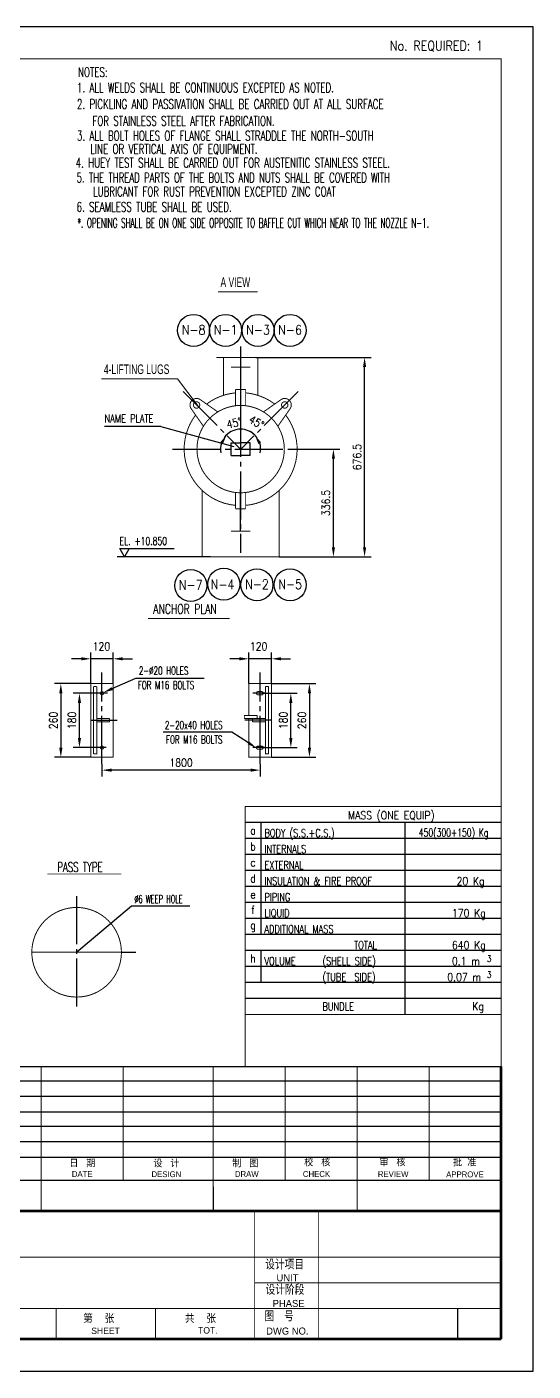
# Model space of a CAD drawing. Extents: x -199 to 594, y -5 to 568.
# Drawn here: x 435.8 to 594, y 0 to 420 of the extents above; entities that cross this region are included whole.
import ezdxf
from ezdxf.enums import TextEntityAlignment as Align

# ---------------------------------------------------------------- set-up
doc = ezdxf.new("R2010")
doc.units = 0
doc.header["$MEASUREMENT"] = 0
doc.linetypes.add('CENTER', pattern=[19.5, 15, -1.5, 1.5, -1.5])
doc.layers.get('0').update_dxf_attribs({"linetype": 'CONTINUOUS'})
doc.layers.get('DEFPOINTS').update_dxf_attribs({"linetype": 'CONTINUOUS'})
for name, color, linetype in [('1', 2, 'CONTINUOUS'), ('2', 1, 'CONTINUOUS'), ('3', 3, 'CENTER'), ('DIM', 4, 'CONTINUOUS')]:
    doc.layers.add(name, color=color, linetype=linetype)
doc.layers.add('标注层', color=7, linetype='CONTINUOUS', lineweight=13)
doc.styles.add('HZ2', font='tcc_simp', dxfattribs={"height": 2.5, "bigfont": 'tcc_hzdx'})
doc.styles.add('HZCH', font='tcc_romd.shx', dxfattribs={"bigfont": 'tcc_chin.shx'})
doc.styles.add('HZDX', font='tcc_simp.shx', dxfattribs={"width": 0.85, "bigfont": 'tcc_hzdx.shx'})
doc.styles.add('SBHZ', font='ROMANS.SHX', dxfattribs={"width": 0.85, "bigfont": 'sbtxt'})
doc.styles.get("Standard").update_dxf_attribs({"font": 'TXT.shx'})
doc.dimstyles.get("Standard").update_dxf_attribs({"dimtxt": 0.18, "dimasz": 0.18, "dimexe": 0.18, "dimexo": 0.0625, "dimgap": 0.09, "dimtad": 0, "dimtih": 1, "dimtoh": 1, "dimdec": 4, "dimzin": 0, "dimdsep": 46, "dimtxsty": 'Standard', "dimcen": 0.09, "dimadec": 0, "dimazin": 0, "dimtfac": 1, "dimtdec": 4, "dimtofl": 0, "dimtmove": 0, "dimatfit": 3, "dimfxl": 0, "dimtolj": 1, "dimtzin": 0, "dimarcsym": 0})

# ---------------------------------------------------------------- blocks, each defined once
blk = doc.blocks.new('*D12')
at = {"layer": 'DEFPOINTS', "color": 0}
for p in [(518.62, 288.07), (531.61, 288.07), (514.62, 254.42)]:
    blk.add_point(p, dxfattribs=at)
at = {"layer": 'DIM', "color": 0, "lineweight": -2}
for p, q in [((518.68, 288.07), (533.61, 288.07)), ((531.61, 257.42), (531.61, 285.07)), ((514.68, 254.42), (533.61, 254.42))]:
    blk.add_line(p, q, dxfattribs=at)
at = {"layer": 'DIM', "color": 0}
for points in [[(531.11, 285.07), (532.11, 285.07), (531.61, 288.07)], [(531.11, 257.42), (532.11, 257.42), (531.61, 254.42)]]:
    blk.add_solid(points, dxfattribs=at)
at = {"layer": 'DIM', "color": 0, "insert": (529.27, 271.25), "char_height": 2.5, "attachment_point": 5, "rotation": 90, "style": 'SBHZ'}
blk.add_mtext('\\A1;336.5', dxfattribs=at)
blk = doc.blocks.new('*D27')
at = {"layer": 'DEFPOINTS', "color": 0}
for p in [(518.62, 288.07), (531.61, 288.07), (516.62, 254.42)]:
    blk.add_point(p, dxfattribs=at)
at = {"layer": 'DIM', "color": 0, "lineweight": -2}
for p, q in [((518.68, 288.07), (533.61, 288.07)), ((531.61, 257.42), (531.61, 285.07)), ((516.68, 254.42), (533.61, 254.42))]:
    blk.add_line(p, q, dxfattribs=at)
at = {"layer": 'DIM', "color": 0}
for points in [[(531.11, 285.07), (532.11, 285.07), (531.61, 288.07)], [(531.11, 257.42), (532.11, 257.42), (531.61, 254.42)]]:
    blk.add_solid(points, dxfattribs=at)
at = {"layer": 'DIM', "color": 0, "insert": (529.27, 271.25), "char_height": 2.5, "attachment_point": 5, "rotation": 90, "style": 'SBHZ'}
blk.add_mtext('\\A1;336.5', dxfattribs=at)
blk = doc.blocks.new('*D53')
at = {"layer": 'DEFPOINTS', "color": 0}
for p in [(507.31, 316.72), (541.35, 316.72), (527.35, 254.42)]:
    blk.add_point(p, dxfattribs=at)
at = {"layer": 'DIM', "color": 0, "lineweight": -2}
for p, q in [((507.37, 316.72), (543.35, 316.72)), ((541.35, 257.42), (541.35, 313.72)), ((527.42, 254.42), (543.35, 254.42))]:
    blk.add_line(p, q, dxfattribs=at)
at = {"layer": 'DIM', "color": 0}
for points in [[(540.85, 313.72), (541.85, 313.72), (541.35, 316.72)], [(540.85, 257.42), (541.85, 257.42), (541.35, 254.42)]]:
    blk.add_solid(points, dxfattribs=at)
at = {"layer": 'DIM', "color": 0, "insert": (539.01, 285.57), "char_height": 2.5, "attachment_point": 5, "rotation": 90, "style": 'SBHZ'}
blk.add_mtext('\\A1;676.5', dxfattribs=at)
blk = doc.blocks.new('NO')
at = {"layer": 'DIM', "style": 'SBHZ', "width": 0.85}
blk.add_text('No. REQUIRED: 1', height=3, dxfattribs=at).set_placement((-34.75, 2.61))
blk = doc.blocks.new('*D74')
at = {"layer": 'DEFPOINTS', "color": 0}
for p in [(459.3, 189.71), (508.72, 189.71), (459.3, 187.77)]:
    blk.add_point(p, dxfattribs=at)
at = {"layer": 'DIM', "color": 0}
for p, q in [((459.3, 189.65), (459.3, 185.77)), ((508.72, 189.65), (508.72, 185.77)), ((505.72, 187.77), (462.3, 187.77))]:
    blk.add_line(p, q, dxfattribs=at)
for points in [[(462.3, 188.27), (462.3, 187.27), (459.3, 187.77)], [(505.72, 188.27), (505.72, 187.27), (508.72, 187.77)]]:
    blk.add_solid(points, dxfattribs=at)
at = {"layer": 'DIM', "color": 0, "insert": (484.01, 190.11), "char_height": 2.5, "attachment_point": 5, "style": 'SBHZ'}
blk.add_mtext('\\A1;1800', dxfattribs=at)
blk = doc.blocks.new('*D78')
at = {"layer": 'DEFPOINTS', "color": 0}
for p in [(455.8, 222.56), (455.8, 214.8), (462.8, 214.8)]:
    blk.add_point(p, dxfattribs=at)
at = {"layer": 'DIM', "color": 0}
for p, q in [((455.8, 214.87), (455.8, 224.56)), ((462.8, 214.87), (462.8, 224.56)), ((452.8, 222.56), (449.8, 222.56)), ((462.8, 222.56), (455.8, 222.56)), ((465.8, 222.56), (468.8, 222.56))]:
    blk.add_line(p, q, dxfattribs=at)
for points in [[(452.8, 223.06), (452.8, 222.06), (455.8, 222.56)], [(465.8, 223.06), (465.8, 222.06), (462.8, 222.56)]]:
    blk.add_solid(points, dxfattribs=at)
at = {"layer": 'DIM', "color": 0, "insert": (459.13, 226.44), "char_height": 2.5, "attachment_point": 5, "style": 'SBHZ'}
blk.add_mtext('\\A1;120', dxfattribs=at)
blk = doc.blocks.new('*D79')
at = {"layer": 'DEFPOINTS', "color": 0}
for p in [(452.26, 211.8), (458.8, 211.8), (458.8, 194.8)]:
    blk.add_point(p, dxfattribs=at)
at = {"layer": 'DIM', "color": 0}
for p, q in [((458.74, 211.8), (450.26, 211.8)), ((452.26, 197.8), (452.26, 208.8)), ((458.74, 194.8), (450.26, 194.8))]:
    blk.add_line(p, q, dxfattribs=at)
for points in [[(451.76, 208.8), (452.76, 208.8), (452.26, 211.8)], [(451.76, 197.8), (452.76, 197.8), (452.26, 194.8)]]:
    blk.add_solid(points, dxfattribs=at)
at = {"layer": 'DIM', "color": 0, "insert": (449.92, 203.3), "char_height": 2.5, "attachment_point": 5, "rotation": 90, "style": 'SBHZ'}
blk.add_mtext('\\A1;180', dxfattribs=at)
blk = doc.blocks.new('*D80')
at = {"layer": 'DEFPOINTS', "color": 0}
for p in [(455.8, 214.8), (446.44, 191.8), (455.8, 191.8)]:
    blk.add_point(p, dxfattribs=at)
at = {"layer": 'DIM', "color": 0}
for p, q in [((455.74, 214.8), (444.44, 214.8)), ((446.44, 211.8), (446.44, 194.8)), ((455.74, 191.8), (444.44, 191.8))]:
    blk.add_line(p, q, dxfattribs=at)
for points in [[(445.94, 211.8), (446.94, 211.8), (446.44, 214.8)], [(445.94, 194.8), (446.94, 194.8), (446.44, 191.8)]]:
    blk.add_solid(points, dxfattribs=at)
at = {"layer": 'DIM', "color": 0, "insert": (444.1, 203.3), "char_height": 2.5, "attachment_point": 5, "rotation": 90, "style": 'SBHZ'}
blk.add_mtext('\\A1;260', dxfattribs=at)
blk = doc.blocks.new('*D75')
at = {"layer": 'DEFPOINTS', "color": 0}
for p in [(509.22, 211.8), (518.3, 211.8), (509.22, 194.8)]:
    blk.add_point(p, dxfattribs=at)
at = {"layer": 'DIM', "color": 0}
for p, q in [((509.28, 211.8), (520.3, 211.8)), ((518.3, 197.8), (518.3, 208.8)), ((509.28, 194.8), (520.3, 194.8))]:
    blk.add_line(p, q, dxfattribs=at)
for points in [[(517.8, 208.8), (518.8, 208.8), (518.3, 211.8)], [(517.8, 197.8), (518.8, 197.8), (518.3, 194.8)]]:
    blk.add_solid(points, dxfattribs=at)
at = {"layer": 'DIM', "color": 0, "insert": (515.96, 203.3), "char_height": 2.5, "attachment_point": 5, "rotation": 90, "style": 'SBHZ'}
blk.add_mtext('\\A1;180', dxfattribs=at)
blk = doc.blocks.new('*D76')
at = {"layer": 'DEFPOINTS', "color": 0}
for p in [(512.22, 214.8), (512.22, 191.8), (524.12, 191.8)]:
    blk.add_point(p, dxfattribs=at)
at = {"layer": 'DIM', "color": 0}
for p, q in [((512.28, 214.8), (526.12, 214.8)), ((524.12, 211.8), (524.12, 194.8)), ((512.28, 191.8), (526.12, 191.8))]:
    blk.add_line(p, q, dxfattribs=at)
for points in [[(523.62, 211.8), (524.62, 211.8), (524.12, 214.8)], [(523.62, 194.8), (524.62, 194.8), (524.12, 191.8)]]:
    blk.add_solid(points, dxfattribs=at)
at = {"layer": 'DIM', "color": 0, "insert": (521.78, 203.3), "char_height": 2.5, "attachment_point": 5, "rotation": 90, "style": 'SBHZ'}
blk.add_mtext('\\A1;260', dxfattribs=at)
blk = doc.blocks.new('*D77')
at = {"layer": 'DEFPOINTS', "color": 0}
for p in [(505.22, 222.56), (505.22, 214.8), (512.22, 214.8)]:
    blk.add_point(p, dxfattribs=at)
at = {"layer": 'DIM', "color": 0}
for p, q in [((505.22, 214.87), (505.22, 224.56)), ((512.22, 214.87), (512.22, 224.56)), ((502.22, 222.56), (499.22, 222.56)), ((512.22, 222.56), (505.22, 222.56)), ((515.22, 222.56), (518.22, 222.56))]:
    blk.add_line(p, q, dxfattribs=at)
for points in [[(502.22, 223.06), (502.22, 222.06), (505.22, 222.56)], [(515.22, 223.06), (515.22, 222.06), (512.22, 222.56)]]:
    blk.add_solid(points, dxfattribs=at)
at = {"layer": 'DIM', "color": 0, "insert": (508.23, 226.44), "char_height": 2.5, "attachment_point": 5, "style": 'SBHZ'}
blk.add_mtext('\\A1;120', dxfattribs=at)

msp = doc.modelspace()

# ---------------------------------------------------------------- hatches: boundary and pattern name
at = {"layer": 'DIM'}
h = msp.add_hatch(color=256, dxfattribs=at)
h.paths.add_polyline_path([(502.62201, 294.52956, 0.414213562), (502.39808, 294.30563, 0.004476222), (502.39811, 294.30162, -0.008952623), (502.62201, 294.30563)])
h.paths.add_polyline_path([(502.62201, 294.52956), (502.62201, 294.30563, -0.008952623), (502.84591, 294.30162, 0.419467524)])
h.paths.add_polyline_path([(502.84591, 294.30162, 0.008952623), (502.62201, 294.30563), (502.62201, 294.08169, 0.408979048)])
h.paths.add_polyline_path([(502.62201, 294.30563, 0.008952623), (502.39811, 294.30162, 0.408979048), (502.62201, 294.08169)])

# ---------------------------------------------------------------- linework, layer by layer
at = {"color": 7}
for p, q in [((404, 95.19069), (584, 95.19069)), ((404, 90.70534), (584, 90.70534)), ((404, 85.86534), (584, 85.86534)), ((404, 81.02534), (584, 81.02534)), ((404, 71.7), (584, 71.7)), ((404, 66.86), (584, 66.86)), ((584, 59.6), (404, 59.6))]:
    msp.add_line(p, q, dxfattribs=at)
at = {"color": 2}
for p, q in [((494, 57.61466), (494, 50)), ((584, 10), (404, 10)), ((584, 10), (404, 10))]:
    msp.add_line(p, q, dxfattribs=at)
for p, q in [((584, 39.6), (584, 31.6)), ((570.41033, 19.6), (570.41033, 10))]:
    msp.add_line(p, q)
at = {"const_width": 0.3}
for points in [[(440.31, 95.19069), (440.31, 50)], [(465.94, 95.19069), (465.94, 59.6)], [(494, 95.19069), (494, 50)], [(494, 95.19069), (494, 50)], [(516.5, 95.19069), (516.5, 59.6)], [(539, 95.19069), (539, 50)], [(561.5, 95.19069), (561.5, 59.6)], [(507, 10), (507, 50)], [(527, 50), (527, 10)], [(404, 35.6), (584, 35.6)], [(584, 27.6), (507, 27.6)], [(404, 19.6), (584, 19.6)], [(445, 19.6), (445, 10)], [(476, 19.6), (476, 10)], [(570.53231, 19.6), (570.53231, 10)]]:
    msp.add_lwpolyline(points, dxfattribs=at)
at = {"color": 4, "const_width": 0.8}
for points in [[(584, 10), (584, 95.19069)], [(584, 10), (584, 81.02534)], [(584, 50), (404, 50)], [(404, 10), (584, 10)], [(404, 10), (584, 10)]]:
    msp.add_lwpolyline(points, dxfattribs=at)
at = {"layer": '1'}
for p, q in [((594, 420), (0, 420)), ((594, 0), (594, 420)), ((0, 0), (594, 0))]:
    msp.add_line(p, q, dxfattribs=at)
at = {"layer": '2', "const_width": 0.3}
msp.add_lwpolyline([(25, 10), (584, 10), (584, 410), (25, 410)], close=True, dxfattribs=at)
for points in [[(507.9258, 337.2071), (495.55818, 337.2071)], [(495.0028, 316.72434), (502.62201, 316.72434)], [(497.22201, 304.87799), (497.22201, 316.72434)], [(510.24122, 316.72434), (502.62201, 316.72434)], [(508.02201, 304.87799), (508.02201, 316.72434)], [(505.62201, 313.72434), (499.62201, 313.72434)], [(502.62201, 313.72434), (502.62201, 306.72434)], [(501.05534, 306.72434), (501.05534, 301.72434)], [(504.18868, 306.72434), (501.05534, 306.72434)], [(504.18868, 306.72434), (504.18868, 301.72434)], [(490.62201, 275.1313), (490.62201, 254.42434)], [(501.05534, 269.42434), (501.05534, 274.42434)], [(504.18868, 269.42434), (504.18868, 274.42434)], [(514.62201, 275.1313), (514.62201, 254.42434)], [(504.18868, 269.42434), (501.05534, 269.42434)], [(502.62201, 262.42434), (502.62201, 269.42434)], [(505.62201, 262.42434), (499.62201, 262.42434)], [(488.62201, 254.42434), (516.62201, 254.42434)], [(490.62201, 254.42434), (514.62201, 254.42434)], [(473.71055, 235.14795), (499.19332, 235.14795)], [(462.80416, 191.80317), (462.80416, 214.80317), (455.80416, 214.80317)], [(462.80416, 191.80317), (455.80416, 191.80317), (455.80416, 214.80317)], [(512.21848, 214.80317), (505.21848, 214.80317)], [(505.21848, 204.86567), (505.21848, 214.80317)], [(512.21848, 191.80317), (512.21848, 214.80317)], [(456.67059, 192.86567), (456.67059, 213.86567)], [(456.67059, 192.86567), (457.67059, 192.86567), (457.67059, 213.86567)], [(456.67059, 213.86567), (457.67059, 213.86567)], [(509.21848, 212.30317), (508.03127, 212.30317)], [(511.35205, 192.86567), (510.35205, 192.86567), (510.35205, 213.86567)], [(511.35205, 213.86567), (510.35205, 213.86567)], [(511.35205, 192.86567), (511.35205, 213.86567)], [(457.67059, 203.86567), (461.67059, 203.86567)], [(457.67059, 202.86567), (461.67059, 202.86567)], [(461.67059, 202.86567), (461.67059, 203.86567)], [(507.80692, 204.86567), (503.78104, 204.86567), (503.78104, 203.86567)], [(510.35205, 203.86567), (503.78104, 203.86567)], [(512.21848, 191.80317), (505.21848, 191.80317), (505.21848, 203.86567)], [(506.35205, 202.86567), (506.35205, 203.86567)], [(510.35205, 202.86567), (506.35205, 202.86567)], [(507.80692, 203.86567), (507.80692, 204.86567)], [(509.21848, 195.30317), (508.03127, 195.30317)], [(584, 176.43049), (504, 176.43049)], [(504, 95.19069), (504, 176.43049)], [(442.21495, 155.31737), (465.30203, 155.31737)], [(437.37641, 130.86731), (465.37641, 130.86731)], [(584, 111.43049), (504, 111.43049)]]:
    msp.add_lwpolyline(points, dxfattribs=at)
for points in [[(490.99193, 295.22023), (487.1683, 300.69452, -0.839099631), (490.01484, 303.53442), (495.47344, 299.70277)], [(501.05534, 305.65468, 0.140493465), (491.97986, 302.15508, 0.140493465)], [(513.26416, 302.15508, 0.140493465), (504.18868, 305.65468)], [(514.25209, 295.22023), (518.07572, 300.69452, 0.839099631), (515.22918, 303.53442), (509.77058, 299.70277)], [(488.54575, 298.72242, 0.58912414), (501.05534, 270.49401)], [(504.18868, 270.49401, 0.58912414), (516.69827, 298.72242, 0.58912414)], [(508.03127, 212.30317, 1), (508.03127, 211.30317, 1)], [(508.03127, 211.30317), (509.21848, 211.30317, 1), (509.21848, 212.30317, 1)], [(509.21848, 194.30317), (508.03127, 194.30317, -1), (508.03127, 195.30317)], [(509.21848, 194.30317, 1), (509.21848, 195.30317, 1)]]:
    msp.add_lwpolyline(points, format="xyb", dxfattribs=at)
for points in [[(488.97201, 288.07434, 1), (516.27201, 288.07434, 1)], [(459.30416, 211.30317, 1), (459.30416, 212.30317, 1)], [(459.30416, 194.30317, 1), (459.30416, 195.30317, 1)], [(437.37641, 130.86731, 1), (465.37641, 130.86731, 1)]]:
    msp.add_lwpolyline(points, format="xyb", close=True, dxfattribs=at)
at = {"layer": '3'}
for p, q in [((502.62201, 320.11885), (502.62201, 255.63946)), ((502.62201, 313.61392), (502.62201, 300.64813)), ((484.68559, 306.03012), (502.59952, 288.07434)), ((520.55843, 306.03012), (502.6445, 288.07434)), ((481.32821, 288.07434), (523.84788, 288.07434)), ((502.62201, 262.53477), (502.62201, 275.50055)), ((502.62201, 262.53477), (502.62201, 275.50055)), ((459.30416, 189.70946), (459.30416, 218.32353)), ((508.71848, 189.70946), (508.71848, 218.32353)), ((460.98416, 211.80317), (457.90268, 211.80317)), ((510.48783, 211.80317), (506.37887, 211.80317)), ((455.67059, 203.36567), (464.07531, 203.36567)), ((512.35205, 203.36567), (503.94734, 203.36567)), ((460.57201, 194.80317), (458.02401, 194.80317)), ((510.07568, 194.80317), (506.41086, 194.80317)), ((451.37641, 148.3828), (451.37641, 112.85044)), ((465.37641, 130.86731), (469.8536, 130.86731))]:
    msp.add_line(p, q, dxfattribs=at)
at = {"layer": 'DIM'}
for p, q in [((477.68015, 295.16491), (460.10381, 295.16491)), ((477.68015, 295.16491), (500.47788, 288.86497)), ((499.62201, 290.07434), (502.70573, 290.07434)), ((499.62201, 286.07434), (499.62201, 290.07434)), ((505.62201, 290.07434), (502.53829, 290.07434)), ((505.62201, 286.07434), (505.62201, 290.07434)), ((499.62201, 286.07434), (502.70573, 286.07434)), ((505.62201, 286.07434), (502.53829, 286.07434)), ((493.20043, 254.42434), (464.02655, 254.42434)), ((462.49303, 213.24499), (469.90055, 216.54479)), ((469.90055, 216.54479), (491.22571, 216.54479)), ((499.88855, 199.65106), (478.42842, 199.65106)), ((505.02577, 196.32341), (499.88855, 199.65106)), ((509, 136.43049), (509, 171.43049)), ((554, 111.43049), (554, 171.43049)), ((451.37641, 130.86731), (468.5338, 145.3687)), ((468.5338, 145.3687), (486.72582, 145.3687)), ((509, 121.43049), (509, 131.43049)), ((404, 76.54), (584, 76.54))]:
    msp.add_line(p, q, dxfattribs=at)
for points in [[(467.82975, 257.02242), (466.32975, 254.42434), (464.82975, 257.02242), (481.90347, 257.02242)], [(584, 171.43049), (504, 171.43049)], [(584, 166.43049), (504, 166.43049)], [(584, 161.43049), (504, 161.43049)], [(584, 156.43049), (504, 156.43049)], [(584, 151.43049), (504, 151.43049)], [(584, 146.43049), (504, 146.43049)], [(584, 141.43049), (504, 141.43049)], [(584, 136.43049), (504, 136.43049)], [(584, 131.43049), (504, 131.43049)], [(584, 126.43049), (504, 126.43049)], [(584, 121.43049), (504, 121.43049)], [(584, 116.43049), (504, 116.43049)]]:
    msp.add_lwpolyline(points, dxfattribs=at)
for centre, radius in [((487.92206, 325.1679), 5), ((497.92206, 325.1679), 5), ((508.06111, 325.1679), 5), ((518.06111, 325.1679), 5), ((502.62201, 294.30563), 0.22393), ((487.03357, 245.48051), 5), ((497.38642, 245.86376), 5), ((507.71357, 245.68378), 5), ((518.08378, 245.68378), 5)]:
    msp.add_circle(centre, radius, dxfattribs=at)
for start, end in [(90, 134.933166), (45.066834, 90), (162.6889038, 190.4446415), (117.7557377, 145.5114755), (34.4885245, 62.2442623), (349.5553585, 17.3110962)]:
    msp.add_arc((502.62201, 288.0518), 6.25383, start, end, dxfattribs=at)
for points in [[(496.22373, 290.17162), (497.07919, 289.65376), (498.20505, 292.47908)], [(508.16483, 289.65376), (509.02029, 290.17162), (507.03897, 292.47908)], [(462.28957, 213.70172), (462.69649, 212.78825), (459.75263, 212.02423)], [(505.2976, 196.74306), (504.75394, 195.90376), (507.54368, 194.69243)]]:
    msp.add_solid(points, dxfattribs=at)
at = {"layer": '标注层'}
for q in [(459.11441, 310.00489), (489.35119, 301.52359)]:
    msp.add_line((482.85148, 310.00489), q, dxfattribs=at)
at = {"layer": '标注层', "const_width": 0.3}
for points in [[(489.34463, 300.99904, -1), (488.33926, 302.72798, -1)], [(515.8994, 300.99904, 1), (516.90476, 302.72798, 1)]]:
    msp.add_lwpolyline(points, format="xyb", close=True, dxfattribs=at)

# ---------------------------------------------------------------- block references
at = {"layer": 'DIM'}
msp.add_blockref('NO', (584, 410), dxfattribs=at)

# ---------------------------------------------------------------- texts
at = {"color": 7, "style": 'HZDX'}
for s, p in [('日   期', (453.15927, 65.10444)), ('设   计', (479.4247, 65.07224)), ('制   图', (504.0709, 65.10444))]:
    msp.add_text(s, height=2.2, dxfattribs=at).set_placement(p, align=Align.MIDDLE)
for s, height, p in [('校   核', 2.2, (526.56531, 65.10444)), ('审   核', 2.2, (550.05273, 65.10444)), ('批  准', 2.2, (572.61227, 65.10444)), ('DATE', 1.815, (453.12157, 61.59001)), ('DESIGN', 1.815, (479.42043, 61.52026)), ('DRAW', 1.815, (504.53978, 61.59014)), ('CHECK', 1.815, (526.32702, 61.59059)), ('REVIEW', 1.815, (550.2732, 61.56348)), ('APPROVE', 1.815, (572.70052, 61.46777))]:
    msp.add_text(s, height=height, dxfattribs=at).set_placement(p, align=Align.MIDDLE_CENTER)
at = {"color": 7, "style": 'HZCH'}
for s, height, p in [('设计项目', 2.75, (510.3148, 31.7915)), ('UNIT', 2.2, (513.81654, 28.07934)), ('设计阶段', 2.75, (510.42707, 23.90426)), ('PHASE', 2.2, (512.62882, 20.04237)), ('图   号', 2.75, (510.11271, 15.61298)), ('DWG NO.', 2.2, (510.59489, 11.41899))]:
    msp.add_text(s, height=height, dxfattribs=at).set_placement(p)
at = {"style": 'HZ2'}
for s, height, p in [('第    张', 2.5, (453.4283, 15.0581)), ('共    张', 2.5, (485.20404, 15.0581)), ('SHEET ', 2, (455.95877, 11.58747)), ('TOT.', 2, (489.33335, 11.74514))]:
    msp.add_text(s, height=height, dxfattribs=at).set_placement(p)
at = {"layer": 'DIM', "style": 'SBHZ'}
for s, height, width, p in [('NOTES:', 3, 0.66, (451.82201, 404.35082)), ('1. ALL WELDS SHALL BE CONTINUOUS EXCEPTED AS NOTED.', 3, 0.66, (451.48466, 399.54976)), ('2. PICKLING AND PASSIVATION SHALL BE CARRIED OUT AT ALL SURFACE', 3, 0.66, (451.48466, 394.37422)), ('FOR STAINLESS STEEL AFTER FABRICATION.', 3, 0.66, (456.31204, 389.11031)), ('3. ALL BOLT HOLES OF FLANGE SHALL STRADDLE THE NORTH-SOUTH  ', 3, 0.66, (451.48466, 384.48931)), (' LINE OR VERTICAL AXIS OF EQUIPMENT.', 3, 0.66, (454.28933, 380.36492)), ('4. HUEY TEST SHALL BE CARRIED OUT FOR AUSTENITIC STAINLESS STEEL.', 3, 0.66, (451.08261, 376.04139)), ('5. THE THREAD PARTS OF THE BOLTS AND NUTS SHALL BE COVERED WITH ', 3, 0.65, (451.37561, 371.39796)), ('LUBRICANT FOR RUST PREVENTION EXCEPTED ZINC COAT ', 3, 0.66, (456.49161, 367.04981)), ('6. SEAMLESS TUBE SHALL BE USED.', 3, 0.66, (451.38216, 362.22835)), ('*. OPENING SHALL BE ON ONE SIDE OPPOSITE TO BAFFLE CUT WHICH NEAR TO THE NOZZLE N-1.', 3, 0.55, (451.62892, 357.25709)), ('N-8', 3, 0.85, (484.21638, 323.83536)), ('N-1', 3, 0.85, (494.21638, 323.83536)), ('N-3', 3, 0.85, (504.35543, 323.83536)), ('N-6', 3, 0.85, (514.35543, 323.83536)), ('NAME PLATE', 2.5, 0.75, (460.12282, 296.37434)), ('EL. +10.850', 2.5, 0.7, (464.77618, 258.10701)), ('N-7', 3, 0.85, (483.32789, 244.14797)), ('N-4', 3, 0.85, (493.24352, 244.28754)), ('N-2', 3, 0.85, (504.00789, 244.35124)), ('N-5', 3, 0.85, (514.3781, 244.35124)), ('ANCHOR PLAN', 3, 0.7, (475.35396, 236.64705)), ('2-%%c20 HOLES', 2.5, 0.65, (470.84534, 217.60815)), ('FOR M16 BOLTS', 2.5, 0.65, (470.50374, 213.09123)), ('2-20x40 HOLES', 2.5, 0.65, (478.9683, 200.59503)), ('FOR M16 BOLTS', 2.5, 0.65, (479.30154, 196.07812)), ('MASS (ONE EQUIP)', 2.5, 0.85, (536.19889, 172.41034)), ('BODY (S.S.+C.S.)', 2.5, 0.75, (510.04244, 166.86126)), ('450(300+150) Kg', 2.5, 0.7, (558.2889, 167.02151)), ('INTERNALS', 2.5, 0.75, (510.04244, 161.86126)), ('PASS TYPE', 3, 0.65, (445.37429, 155.98364)), ('EXTERNAL', 2.5, 0.75, (510.04244, 156.86126)), ('INSULATION & FIRE PROOF', 2.5, 0.75, (510.04244, 151.86126)), (' 20 Kg', 2.5, 0.85, (568.63728, 151.86126)), ('%%C6 WEEP HOLE', 2.5, 0.6, (469.41366, 146.24758)), ('PIPING', 2.5, 0.75, (510.04244, 146.86126)), ('LIQUID', 2.5, 0.75, (510.04244, 141.86126)), ('170 Kg', 2.5, 0.85, (568.63728, 141.86126)), ('ADDITIONAL MASS', 2.5, 0.75, (510.04244, 136.86126)), ('TOTAL', 2.5, 0.75, (538.06335, 131.86126)), ('640 Kg', 2.5, 0.85, (568.63728, 131.86126)), ('VOLUME', 2.5, 0.75, (510.04244, 126.86126)), ('(SHELL SIDE) ', 2.5, 0.75, (528.20957, 126.86126)), (' 0.1 m ', 2.5, 0.85, (567.19845, 126.86126)), ('3', 2, 0.85, (579.54518, 127.8563)), ('(TUBE  SIDE)', 2.5, 0.75, (528.20957, 121.86126)), ('0.07 m ', 2.5, 0.85, (567.19845, 121.86126)), ('3', 2, 0.85, (579.54518, 122.8563)), ('BUNDLE', 2.5, 0.75, (528.20957, 112.65656)), ('    Kg', 2.5, 0.85, (568.63728, 112.75303))]:
    msp.add_text(s, height=height, dxfattribs=dict(at, width=width)).set_placement(p)
at = {"layer": 'DIM', "style": 'SBHZ', "width": 0.85}
for s, p in [('a', (506.5, 168.93049)), ('b', (506.5, 163.93049)), ('c', (506.5, 158.93049)), ('d', (506.5, 153.93049)), ('e', (506.5, 148.93049)), ('f', (506.5, 144.15982)), ('g', (506.5, 138.93049)), ('h', (506.5, 128.93049))]:
    msp.add_text(s, height=2.5, dxfattribs=at).set_placement(p, align=Align.MIDDLE)
at = {"layer": 'DIM', "char_height": 2.5, "attachment_point": 5, "style": 'SBHZ'}
for insert, rotation in [((500.59926, 296.21668), 13.9141657), ((507.57093, 296.49155), 329.6133686)]:
    msp.add_mtext('\\A1;45°', dxfattribs=dict(at, insert=insert, rotation=rotation))
at = {"layer": '标注层', "style": 'HZ2', "width": 0.66}
for s, p in [('A VIEW', (496.33733, 338.73044)), ('4-LIFTING LUGS', (459.89356, 311.52824))]:
    msp.add_text(s, height=3, dxfattribs=at).set_placement(p)

# ---------------------------------------------------------------- dimensions: what is measured, and where the dimension line sits
at = {"layer": 'DIM'}
for base, p1, p2, angle, text, picture, middle in [((541.34936, 316.72434), (527.35468, 254.42434), (507.30824, 316.72434), 90, '676.5', '*D53', (539.00936, 285.57434)), ((531.61437, 288.07434), (514.62201, 254.42434), (518.62201, 288.07434), 90, '336.5', '*D12', (529.27437, 271.24934)), ((531.61437, 288.07434), (516.62201, 254.42434), (518.62201, 288.07434), 90, '336.5', '*D27', (529.27437, 271.24934)), ((446.43666, 191.80317), (455.80416, 214.80317), (455.80416, 191.80317), 90, '260', '*D80', (444.09666, 203.30317)), ((524.11974, 191.80317), (512.21848, 214.80317), (512.21848, 191.80317), 270, '260', '*D76', (521.77974, 203.30317)), ((452.26067, 211.80317), (458.80416, 194.80317), (458.80416, 211.80317), 90, '180', '*D79', (449.92067, 203.30317)), ((518.29574, 211.80317), (509.21848, 194.80317), (509.21848, 211.80317), 270, '180', '*D75', (515.95574, 203.30317))]:
    dim = msp.add_linear_dim(base=base, p1=p1, p2=p2, angle=angle, text=text, dimstyle='Standard', override={"dimtxt": 2.5, "dimasz": 3, "dimexe": 2, "dimgap": 1.09, "dimtad": 1, "dimtih": 0, "dimtoh": 0, "dimtxsty": 'SBHZ', "dimsah": 1, "dimtofl": 1, "dimtmove": 2, "dimtvp": 0.3125}, dxfattribs=at)
    dim.commit()
    dim.dimension.update_dxf_attribs({"geometry": picture, "text_midpoint": middle})
for base, p1, p2, picture, middle in [((455.80416, 222.56121), (462.80416, 214.80317), (455.80416, 214.80317), '*D78', (459.12743, 226.43617)), ((505.21848, 222.56121), (512.21848, 214.80317), (505.21848, 214.80317), '*D77', (508.23251, 226.43617))]:
    dim = msp.add_linear_dim(base=base, p1=p1, p2=p2, angle=180, text='120', dimstyle='Standard', override={"dimtxt": 2.5, "dimasz": 3, "dimexe": 2, "dimgap": 1.09, "dimtad": 1, "dimtih": 0, "dimtoh": 0, "dimtxsty": 'SBHZ', "dimsah": 1, "dimtofl": 1, "dimtmove": 2, "dimtvp": 0.3125}, dxfattribs=at)
    dim.commit()
    dim.dimension.update_dxf_attribs({"geometry": picture, "text_midpoint": middle, "dimtype": 160})
dim = msp.add_linear_dim(base=(459.30416, 187.76739), p1=(508.71848, 189.70946), p2=(459.30416, 189.70946), text='1800', dimstyle='Standard', override={"dimtxt": 2.5, "dimasz": 3, "dimexe": 2, "dimgap": 1.09, "dimtad": 1, "dimtih": 0, "dimtoh": 0, "dimtxsty": 'SBHZ', "dimsah": 1, "dimtofl": 1, "dimtmove": 2, "dimtvp": 0.3125}, dxfattribs=at)
dim.commit()
dim.dimension.update_dxf_attribs({"geometry": '*D74', "text_midpoint": (484.01132, 190.10739)})

doc.saveas('drawing.dxf')
